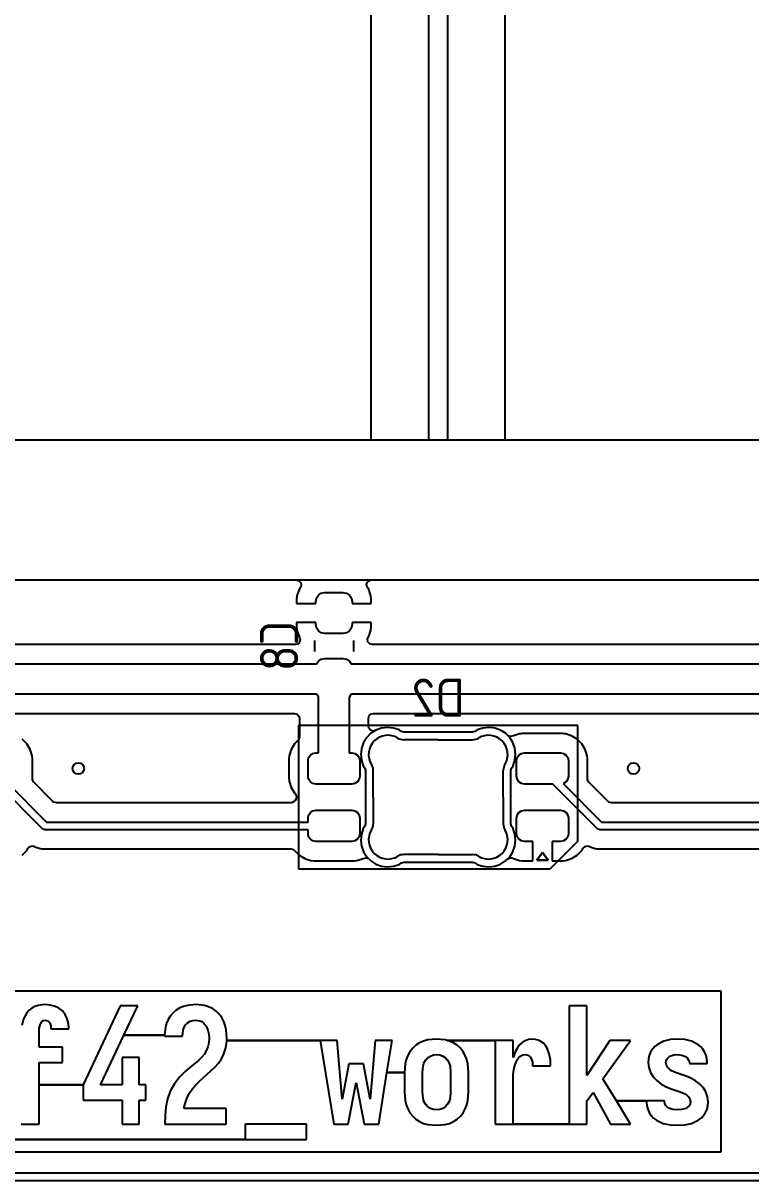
# Model space of a CAD drawing. Header units: millimetres. Extents: x 45 to 545, y -265 to -129.
# Drawn here: x 487.16 to 506.17, y -265.47 to -235.23 of the extents above; entities that cross this region are included whole.
import ezdxf
from ezdxf.enums import TextEntityAlignment as Align

# ---------------------------------------------------------------- set-up
doc = ezdxf.new("R2010")
doc.units = ezdxf.units.MM
for name, color, linetype, true_color in [('B.Cu', 151, 'CONTINUOUS', 0x6fccdb), ('B.Silkscreen', 203, 'CONTINUOUS', 0x8864cb), ('Edge.Cuts', 111, 'CONTINUOUS', 0x81ffbe), ('F.Cu', 241, 'CONTINUOUS', 0xe27299), ('F.Silkscreen', 254, 'CONTINUOUS', 0xdcc8ff), ('User.4', 31, 'CONTINUOUS', 0xd8c852)]:
    doc.layers.add(name, color=color, linetype=linetype, true_color=true_color)
doc.styles.add('KICAD', font='isocp.shx')

msp = doc.modelspace()

# ---------------------------------------------------------------- linework, layer by layer
at = {"layer": 'B.Cu', "linetype": 'CONTINUOUS'}
for p, q in [((481.754229, -249.775), (494.295771, -249.775)), ((494.295771, -249.775), (494.36281, -249.794685)), ((494.36281, -249.794685), (494.408565, -249.847489)), ((496.13025, -249.896706), (496.151172, -249.830042)), ((496.151172, -249.830042), (496.204813, -249.785272)), ((496.204813, -249.785272), (496.254229, -249.775)), ((496.254229, -249.775), (508.795771, -249.775)), ((494.364546, -250.023699), (494.310319, -250.187347)), ((494.364549, -250.023692), (494.364546, -250.023699)), ((494.401309, -249.964098), (494.364549, -250.023692)), ((494.418509, -249.916647), (494.401309, -249.964098)), ((494.408565, -249.847489), (494.418509, -249.916647)), ((494.869562, -250.169562), (494.946613, -250.118079)), ((494.946613, -250.118079), (495.0375, -250.1)), ((495.0375, -250.1), (495.5125, -250.1)), ((495.5125, -250.1), (495.603387, -250.118079)), ((495.603387, -250.118079), (495.680438, -250.169562)), ((496.148691, -249.964098), (496.13025, -249.896706)), ((496.18545, -250.023692), (496.148691, -249.964098)), ((496.185453, -250.023699), (496.18545, -250.023692)), ((496.23968, -250.187347), (496.185453, -250.023699)), ((494.310319, -250.187347), (494.3, -250.288345)), ((494.3, -250.288345), (494.3, -250.3875)), ((494.3, -250.3875), (494.8, -250.3875)), ((494.8, -250.3375), (494.818079, -250.246613)), ((494.8, -250.3875), (494.8, -250.3375)), ((494.818079, -250.246613), (494.869562, -250.169562)), ((495.680438, -250.169562), (495.731921, -250.246613)), ((495.731921, -250.246613), (495.75, -250.3375)), ((495.75, -250.3375), (495.75, -250.3875)), ((495.75, -250.3875), (496.249999, -250.3875)), ((496.249998, -250.288345), (496.23968, -250.187347)), ((496.249999, -250.28836), (496.249998, -250.288345)), ((496.249999, -250.3875), (496.249999, -250.28836)), ((494.8, -250.8875), (494.300001, -250.8875)), ((494.300001, -250.8875), (494.300001, -250.986654)), ((494.300001, -250.986654), (494.310319, -251.087652)), ((494.8, -250.9375), (494.8, -250.8875)), ((494.818079, -251.028387), (494.8, -250.9375)), ((494.869562, -251.105438), (494.818079, -251.028387)), ((495.731921, -251.028387), (495.680438, -251.105438)), ((495.75, -250.9375), (495.731921, -251.028387)), ((496.25, -250.8875), (495.75, -250.8875)), ((495.75, -250.8875), (495.75, -250.9375)), ((496.23968, -251.087652), (496.249999, -250.986654)), ((496.249999, -250.986654), (496.25, -250.986641)), ((496.25, -250.986641), (496.25, -250.8875)), ((494.310319, -251.087652), (494.364546, -251.2513)), ((494.364546, -251.2513), (494.364549, -251.251307)), ((494.364549, -251.251307), (494.37787, -251.272902)), ((494.396311, -251.340294), (494.375389, -251.406958)), ((494.37787, -251.272902), (494.396311, -251.340294)), ((494.946613, -251.156921), (494.869562, -251.105438)), ((495.0375, -251.175), (494.946613, -251.156921)), ((495.5125, -251.175), (495.0375, -251.175)), ((495.603387, -251.156921), (495.5125, -251.175)), ((495.680438, -251.105438), (495.603387, -251.156921)), ((496.15493, -251.320353), (496.17213, -251.272902)), ((496.164874, -251.389511), (496.15493, -251.320353)), ((496.17213, -251.272902), (496.18545, -251.251307)), ((496.18545, -251.251307), (496.185453, -251.2513)), ((496.185453, -251.2513), (496.23968, -251.087652)), ((494.272332, -251.462), (481.777668, -251.462)), ((494.321748, -251.451728), (494.272332, -251.462)), ((494.375389, -251.406958), (494.321748, -251.451728)), ((496.210629, -251.442315), (496.164874, -251.389511)), ((496.277668, -251.462), (496.210629, -251.442315)), ((508.772332, -251.462), (496.277668, -251.462)), ((481.225832, -251.9625), (494.824168, -251.9625)), ((494.824168, -251.9625), (494.869562, -251.894562)), ((494.869562, -251.894562), (494.946613, -251.843079)), ((494.946613, -251.843079), (495.0375, -251.825)), ((495.0375, -251.825), (495.5125, -251.825)), ((495.5125, -251.825), (495.603387, -251.843079)), ((495.603387, -251.843079), (495.680438, -251.894562)), ((495.680438, -251.894562), (495.725832, -251.9625)), ((495.725832, -251.9625), (509.324168, -251.9625)), ((494.824168, -252.7625), (481.225832, -252.7625)), ((494.869562, -252.830438), (494.824168, -252.7625)), ((494.875, -252.834071), (494.869562, -252.830438)), ((494.875, -254.29), (494.875, -252.834071)), ((495.680438, -252.830438), (495.675, -252.834071)), ((495.675, -252.834071), (495.675, -254.29)), ((495.725832, -252.7625), (495.680438, -252.830438)), ((509.324168, -252.7625), (495.725832, -252.7625)), ((481.7995, -253.263), (494.2505, -253.263)), ((494.2505, -253.263), (494.317539, -253.282685)), ((494.317539, -253.282685), (494.363294, -253.335489)), ((494.363294, -253.335489), (494.3745, -253.387)), ((494.3745, -253.387), (494.3745, -253.876409)), ((496.1755, -253.387), (496.195185, -253.319961)), ((496.1755, -253.599687), (496.1755, -253.387)), ((496.195185, -253.319961), (496.247989, -253.274206)), ((496.247989, -253.274206), (496.2995, -253.263)), ((496.2995, -253.263), (508.7505, -253.263)), ((496.186295, -253.65029), (496.1755, -253.599687)), ((496.231624, -253.70346), (496.186295, -253.65029)), ((496.298503, -253.723683), (496.231624, -253.70346)), ((496.365699, -253.704538), (496.298503, -253.723683)), ((496.374926, -253.698712), (496.365699, -253.704538)), ((496.522267, -253.64644), (496.374926, -253.698712)), ((496.522268, -253.64644), (496.522267, -253.64644)), ((496.677509, -253.627929), (496.522268, -253.64644)), ((496.67751, -253.627929), (496.677509, -253.627929)), ((496.677511, -253.627929), (496.67751, -253.627929)), ((496.833011, -253.644089), (496.677511, -253.627929)), ((496.833014, -253.64409), (496.833011, -253.644089)), ((496.981128, -253.694129), (496.833014, -253.64409)), ((497.041831, -253.731271), (496.981128, -253.694129)), ((497.106549, -253.7495), (497.041831, -253.731271)), ((498.893451, -253.7495), (497.106549, -253.7495)), ((498.958169, -253.731271), (498.893451, -253.7495)), ((499.01887, -253.694129), (498.958169, -253.731271)), ((499.018871, -253.694129), (499.01887, -253.694129)), ((499.166986, -253.644091), (499.018871, -253.694129)), ((499.322487, -253.627931), (499.166986, -253.644091)), ((499.322488, -253.627931), (499.322487, -253.627931)), ((499.322491, -253.627931), (499.322488, -253.627931)), ((499.425984, -253.640271), (499.322491, -253.627931)), ((499.477733, -253.646442), (499.425984, -253.640271)), ((499.625074, -253.698716), (499.477731, -253.646442)), ((499.477731, -253.646442), (499.477733, -253.646442)), ((499.757274, -253.782182), (499.625074, -253.698716)), ((487.254434, -254.056705), (487.133294, -253.935565)), ((487.254435, -254.056707), (487.254434, -254.056705)), ((487.254437, -254.056709), (487.254435, -254.056707)), ((487.342281, -254.20202), (487.254437, -254.056709)), ((494.245565, -254.056705), (494.156927, -254.203329)), ((494.245566, -254.056704), (494.245565, -254.056705)), ((494.338181, -253.96409), (494.245566, -254.056704)), ((494.354815, -253.943448), (494.338181, -253.96409)), ((494.3745, -253.876409), (494.354815, -253.943448)), ((499.806565, -253.831473), (499.757274, -253.782182)), ((499.824361, -253.846223), (499.806565, -253.831473)), ((499.890834, -253.867745), (499.824361, -253.846223)), ((499.95839, -253.849913), (499.890834, -253.867745)), ((499.963327, -253.846928), (499.95839, -253.849913)), ((499.963329, -253.846927), (499.963327, -253.846928)), ((500.126894, -253.795959), (499.963329, -253.846927)), ((500.155327, -253.793375), (500.126894, -253.795959)), ((500.197974, -253.7895), (500.155327, -253.793375)), ((501.252026, -253.7895), (500.197974, -253.7895)), ((501.294672, -253.793375), (501.252026, -253.7895)), ((501.323106, -253.795959), (501.294672, -253.793375)), ((501.48667, -253.846927), (501.323104, -253.795959)), ((501.323104, -253.795959), (501.323106, -253.795959)), ((501.486671, -253.846928), (501.486669, -253.846927)), ((501.486669, -253.846927), (501.48667, -253.846927)), ((501.486673, -253.846929), (501.486671, -253.846928)), ((501.633291, -253.935563), (501.486673, -253.846929)), ((501.633294, -253.935565), (501.633291, -253.935563)), ((501.754434, -254.056705), (501.633294, -253.935565)), ((501.754435, -254.056707), (501.754434, -254.056705)), ((501.754437, -254.056709), (501.754435, -254.056707)), ((501.842281, -254.20202), (501.754437, -254.056709)), ((487.343072, -254.203329), (487.342281, -254.20202)), ((487.368556, -254.285111), (487.343072, -254.203329)), ((487.394041, -254.366896), (487.368556, -254.285111)), ((487.4005, -254.437974), (487.394041, -254.366896)), ((494.105959, -254.366896), (494.0995, -254.437974)), ((494.156927, -254.203329), (494.105959, -254.366894)), ((494.105959, -254.366894), (494.105959, -254.366896)), ((494.615605, -254.41655), (494.660043, -254.350043)), ((494.660043, -254.350043), (494.72655, -254.305605)), ((494.72655, -254.305605), (494.805, -254.29)), ((494.805, -254.29), (494.875, -254.29)), ((495.675, -254.29), (495.745, -254.29)), ((495.745, -254.29), (495.82345, -254.305605)), ((495.82345, -254.305605), (495.889957, -254.350043)), ((495.889957, -254.350043), (495.934395, -254.41655)), ((500.065605, -254.41655), (500.110043, -254.350043)), ((500.110043, -254.350043), (500.17655, -254.305605)), ((500.17655, -254.305605), (500.255, -254.29)), ((500.255, -254.29), (501.195, -254.29)), ((501.195, -254.29), (501.27345, -254.305605)), ((501.27345, -254.305605), (501.339957, -254.350043)), ((501.339957, -254.350043), (501.384395, -254.41655)), ((501.843072, -254.203329), (501.842281, -254.20202)), ((501.868556, -254.285111), (501.843072, -254.203329)), ((501.894041, -254.366896), (501.868556, -254.285111)), ((501.9005, -254.437974), (501.894041, -254.366896)), ((487.4005, -254.962026), (487.4005, -254.437974)), ((494.0995, -254.437974), (494.0995, -254.962026)), ((494.6, -254.495), (494.615605, -254.41655)), ((494.6, -254.905), (494.6, -254.495)), ((495.934395, -254.41655), (495.95, -254.495)), ((495.95, -254.495), (495.95, -254.905)), ((500.05, -254.495), (500.065605, -254.41655)), ((500.05, -254.905), (500.05, -254.495)), ((501.384395, -254.41655), (501.4, -254.495)), ((501.4, -254.495), (501.4, -254.905)), ((501.9005, -254.962026), (501.9005, -254.437974)), ((487.400373, -254.964825), (487.400432, -254.96351)), ((487.4005, -254.96483), (487.400373, -254.964825)), ((487.400405, -254.963067), (487.4005, -254.962026)), ((487.400432, -254.96351), (487.400405, -254.963067)), ((487.4005, -254.964836), (487.4005, -254.96483)), ((487.400515, -254.964836), (487.4005, -254.964836)), ((487.402729, -255.000656), (487.400515, -254.964836)), ((494.0995, -254.962026), (494.10301, -255.000656)), ((494.615605, -254.98345), (494.6, -254.905)), ((494.660043, -255.049957), (494.615605, -254.98345)), ((495.934395, -254.98345), (495.889957, -255.049957)), ((495.95, -254.905), (495.934395, -254.98345)), ((500.065605, -254.98345), (500.05, -254.905)), ((500.110043, -255.049957), (500.065605, -254.98345)), ((501.384395, -254.98345), (501.339957, -255.049957)), ((501.4, -254.905), (501.384395, -254.98345)), ((501.900373, -254.964825), (501.900432, -254.96351)), ((501.9005, -254.96483), (501.900373, -254.964825)), ((501.900405, -254.963067), (501.9005, -254.962026)), ((501.900432, -254.96351), (501.900405, -254.963067)), ((501.9005, -254.964836), (501.9005, -254.96483)), ((501.900515, -254.964836), (501.9005, -254.964836)), ((501.902729, -255.000656), (501.900515, -254.964836)), ((487.654289, -256.27071), (486.493578, -255.11)), ((486.762912, -255.096491), (487.766421, -256.1)), ((487.436214, -255.061979), (487.402729, -255.000656)), ((487.937416, -255.563181), (487.436214, -255.061979)), ((494.10301, -255.000656), (494.105959, -255.033105)), ((494.105959, -255.033105), (494.156927, -255.19667)), ((494.156927, -255.19667), (494.156929, -255.196673)), ((494.156929, -255.196673), (494.242355, -255.337985)), ((494.72655, -255.094395), (494.660043, -255.049957)), ((494.805, -255.11), (494.72655, -255.094395)), ((495.745, -255.11), (494.805, -255.11)), ((495.82345, -255.094395), (495.745, -255.11)), ((495.889957, -255.049957), (495.82345, -255.094395)), ((500.17655, -255.094395), (500.110043, -255.049957)), ((500.255, -255.11), (500.17655, -255.094395)), ((500.993578, -255.11), (500.255, -255.11)), ((502.154289, -256.27071), (500.993578, -255.11)), ((501.27345, -255.094395), (501.262912, -255.096491)), ((501.262912, -255.096491), (502.266421, -256.1)), ((501.339957, -255.049957), (501.27345, -255.094395)), ((501.936214, -255.061979), (501.902729, -255.000656)), ((502.437416, -255.563181), (501.936214, -255.061979)), ((487.958058, -255.579815), (487.937416, -255.563181)), ((488.025097, -255.5995), (487.958058, -255.579815)), ((494.192438, -255.592604), (494.151663, -255.5995)), ((494.238164, -255.559914), (494.192438, -255.592604)), ((494.240261, -255.562011), (494.238164, -255.559914)), ((494.264592, -255.537679), (494.240261, -255.562011)), ((494.242355, -255.337985), (494.245565, -255.343294)), ((494.245565, -255.343294), (494.26459, -255.362319)), ((494.26459, -255.362319), (494.298075, -255.423642)), ((494.293091, -255.493334), (494.264592, -255.537679)), ((494.298075, -255.423642), (494.293091, -255.493334)), ((502.458058, -255.579815), (502.437416, -255.563181)), ((502.525097, -255.5995), (502.458058, -255.579815)), ((494.151663, -255.5995), (488.025097, -255.5995)), ((494.615605, -255.91655), (494.660043, -255.850043)), ((494.660043, -255.850043), (494.72655, -255.805605)), ((494.72655, -255.805605), (494.805, -255.79)), ((494.805, -255.79), (495.745, -255.79)), ((495.745, -255.79), (495.82345, -255.805605)), ((495.82345, -255.805605), (495.889957, -255.850043)), ((495.889957, -255.850043), (495.934395, -255.91655)), ((500.065605, -255.91655), (500.110043, -255.850043)), ((500.110043, -255.850043), (500.17655, -255.805605)), ((500.17655, -255.805605), (500.255, -255.79)), ((500.255, -255.79), (501.195, -255.79)), ((501.195, -255.79), (501.27345, -255.805605)), ((501.27345, -255.805605), (501.339957, -255.850043)), ((501.339957, -255.850043), (501.384395, -255.91655)), ((508.651663, -255.5995), (502.525097, -255.5995)), ((487.766421, -256.1), (494.6, -256.1)), ((494.6, -255.995), (494.615605, -255.91655)), ((494.6, -256.1), (494.6, -255.995)), ((495.934395, -255.91655), (495.95, -255.995)), ((495.95, -255.995), (495.95, -256.405)), ((500.05, -255.995), (500.065605, -255.91655)), ((500.05, -256.405), (500.05, -255.995)), ((501.384395, -255.91655), (501.4, -255.995)), ((501.4, -255.995), (501.4, -256.405)), ((502.266421, -256.1), (509.1, -256.1)), ((487.669442, -256.283147), (487.654289, -256.27071)), ((487.68, -256.28752), (487.669442, -256.283147)), ((487.705491, -256.298079), (487.68, -256.28752)), ((487.725, -256.3), (487.705491, -256.298079)), ((494.6, -256.3), (487.725, -256.3)), ((494.6, -256.405), (494.6, -256.3)), ((494.615605, -256.48345), (494.6, -256.405)), ((494.660043, -256.549957), (494.615605, -256.48345)), ((495.934395, -256.48345), (495.889957, -256.549957)), ((495.95, -256.405), (495.934395, -256.48345)), ((500.065605, -256.48345), (500.05, -256.405)), ((500.110043, -256.549957), (500.065605, -256.48345)), ((501.384395, -256.48345), (501.339957, -256.549957)), ((501.4, -256.405), (501.384395, -256.48345)), ((502.169442, -256.283147), (502.154289, -256.27071)), ((502.18, -256.28752), (502.169442, -256.283147)), ((502.205491, -256.298079), (502.18, -256.28752)), ((502.225, -256.3), (502.205491, -256.298079)), ((509.1, -256.3), (502.225, -256.3)), ((487.254037, -256.842983), (487.290423, -256.782794)), ((487.290423, -256.782794), (487.341951, -256.735607)), ((487.341951, -256.735607), (487.41081, -256.723768)), ((487.41081, -256.723768), (487.45854, -256.739557)), ((487.45854, -256.739557), (487.493216, -256.759577)), ((487.493216, -256.759577), (487.605019, -256.789534)), ((487.605019, -256.789534), (487.645942, -256.8005)), ((487.645942, -256.8005), (487.645943, -256.8005)), ((487.645943, -256.8005), (494.151663, -256.8005)), ((494.151663, -256.8005), (494.218702, -256.820185)), ((494.72655, -256.594395), (494.660043, -256.549957)), ((494.805, -256.61), (494.72655, -256.594395)), ((495.745, -256.61), (494.805, -256.61)), ((495.82345, -256.594395), (495.745, -256.61)), ((495.889957, -256.549957), (495.82345, -256.594395)), ((500.17655, -256.594395), (500.110043, -256.549957)), ((500.255, -256.61), (500.17655, -256.594395)), ((500.475, -256.61), (500.255, -256.61)), ((500.475, -257.11), (500.475, -256.61)), ((501.195, -256.61), (500.975, -256.61)), ((500.975, -256.61), (500.975, -257.11)), ((501.27345, -256.594395), (501.195, -256.61)), ((501.339957, -256.549957), (501.27345, -256.594395)), ((501.754037, -256.842983), (501.790423, -256.782794)), ((501.790423, -256.782794), (501.841951, -256.735607)), ((501.841951, -256.735607), (501.91081, -256.723768)), ((501.91081, -256.723768), (501.95854, -256.739557)), ((501.95854, -256.739557), (501.993216, -256.759577)), ((501.993216, -256.759577), (502.105019, -256.789534)), ((502.105019, -256.789534), (502.145942, -256.8005)), ((502.145942, -256.8005), (502.145943, -256.8005)), ((502.145943, -256.8005), (508.651663, -256.8005)), ((487.132983, -256.964037), (487.254037, -256.842983)), ((494.218702, -256.820185), (494.239301, -256.838945)), ((494.239301, -256.838945), (494.24026, -256.837987)), ((494.24026, -256.837987), (494.245561, -256.843288)), ((494.245561, -256.843288), (494.245563, -256.843291)), ((494.245563, -256.843291), (494.366709, -256.964437)), ((494.366709, -256.964437), (494.513327, -257.053071)), ((494.513327, -257.053071), (494.51333, -257.053072)), ((494.51333, -257.053072), (494.513329, -257.053072)), ((494.513329, -257.053072), (494.561756, -257.068162)), ((494.561756, -257.068162), (494.676896, -257.104041)), ((494.676896, -257.104041), (494.747974, -257.1105)), ((495.802026, -257.1105), (495.873104, -257.104041)), ((495.873104, -257.104041), (496.036673, -257.053071)), ((496.036673, -257.053071), (496.041603, -257.05009)), ((496.041603, -257.05009), (496.109155, -257.032254)), ((496.109155, -257.032254), (496.17563, -257.05377)), ((496.17563, -257.05377), (496.193434, -257.068526)), ((496.193434, -257.068526), (496.242725, -257.117817)), ((499.757271, -257.11782), (499.806929, -257.068162)), ((499.806929, -257.068162), (499.868252, -257.034676)), ((499.868252, -257.034676), (499.937943, -257.03966)), ((499.937943, -257.03966), (499.958762, -257.049726)), ((499.958762, -257.049726), (499.963535, -257.052611)), ((499.963535, -257.052611), (499.963536, -257.052612)), ((499.963536, -257.052612), (500.126986, -257.103544)), ((500.126986, -257.103544), (500.126984, -257.103544)), ((500.126984, -257.103544), (500.198023, -257.11)), ((501.251977, -257.11), (501.323014, -257.103544)), ((501.323014, -257.103544), (501.486463, -257.052612)), ((501.486463, -257.052612), (501.632983, -256.964037)), ((501.632983, -256.964037), (501.754037, -256.842983)), ((494.747974, -257.1105), (494.747977, -257.1105)), ((494.747977, -257.1105), (495.802023, -257.1105)), ((495.802023, -257.1105), (495.802026, -257.1105)), ((496.242725, -257.117817), (496.242727, -257.117818)), ((496.242727, -257.117818), (496.242729, -257.11782)), ((496.242729, -257.11782), (496.374926, -257.201284)), ((496.374926, -257.201284), (496.522269, -257.253558)), ((496.522269, -257.253558), (496.677509, -257.272069)), ((496.677509, -257.272069), (496.833012, -257.255909)), ((496.833012, -257.255909), (496.981128, -257.205871)), ((496.981128, -257.205871), (497.041828, -257.168728)), ((497.041828, -257.168728), (497.106548, -257.1505)), ((497.106548, -257.1505), (497.139522, -257.150501)), ((497.139522, -257.150501), (497.139524, -257.1505)), ((497.139524, -257.1505), (497.960118, -257.1505)), ((497.960118, -257.1505), (498.860473, -257.1505)), ((498.860473, -257.1505), (498.893452, -257.1505)), ((498.893452, -257.1505), (498.958172, -257.16873)), ((498.958172, -257.16873), (499.011373, -257.201283)), ((499.011373, -257.201283), (499.018872, -257.205871)), ((499.018872, -257.205871), (499.166988, -257.255909)), ((499.166988, -257.255909), (499.322491, -257.272069)), ((499.322491, -257.272069), (499.477731, -257.253558)), ((499.477731, -257.253558), (499.625074, -257.201284)), ((499.625074, -257.201284), (499.757271, -257.11782)), ((500.198023, -257.11), (500.475, -257.11)), ((500.975, -257.11), (501.251977, -257.11)), ((541.996519, -265.2745), (48.003481, -265.2745))]:
    msp.add_line(p, q, dxfattribs=at)
at = {"layer": 'B.Cu'}
for centre in [(488.599999, -254.7), (503.099999, -254.7)]:
    msp.add_circle(centre, 0.15, dxfattribs=at)
at = {"layer": 'B.Silkscreen', "linetype": 'CONTINUOUS'}
for p, q in [((494.765, -251.353733), (494.765, -251.646267)), ((495.785, -251.353733), (495.785, -251.646267)), ((494.35, -253.575), (494.35, -257.325)), ((501.65, -253.575), (494.35, -253.575)), ((501.65, -256.6), (501.65, -253.575)), ((501.65, -256.6), (500.925, -257.325)), ((500.725, -256.9), (500.575, -257.1)), ((500.575, -257.1), (500.725, -256.9)), ((500.575, -257.1), (500.875, -257.1)), ((500.875, -257.1), (500.575, -257.1)), ((500.875, -257.1), (500.725, -256.9)), ((500.725, -256.9), (500.875, -257.1)), ((494.35, -257.325), (500.925, -257.325))]:
    msp.add_line(p, q, dxfattribs=at)
at = {"layer": 'Edge.Cuts', "linetype": 'CONTINUOUS'}
for p, q in [((498, -253.95), (497.099647, -253.95)), ((498, -253.95), (498.900353, -253.95)), ((496.3, -255.45), (496.3, -254.749647)), ((499.7, -255.45), (499.7, -254.749647)), ((496.3, -255.45), (496.3, -256.150353)), ((499.7, -255.45), (499.7, -256.150353)), ((498, -256.95), (497.099647, -256.95)), ((498, -256.95), (498.900353, -256.95)), ((542, -265.475), (48, -265.475))]:
    msp.add_line(p, q, dxfattribs=at)
at = {"layer": 'Edge.Cuts'}
for centre, radius, start, end in [((496.68284, -254.33284), 0.499999, -301.4001015, -148.5998985), ((497.09965, -253.64998), 0.30002, -121.3982783, -90.0005729), ((498.900356, -253.650008), 0.299992, -90.000573, -58.5999137), ((499.317158, -254.332842), 0.5, -31.3997865, 121.3997865), ((496, -254.7496), 0.299976, -0.0089763, 31.3921169), ((499.999992, -254.749644), 0.299992, -211.4000863, -179.999427), ((496.00032, -256.15044), 0.29968, -31.4174572, 0.0166335), ((499.999992, -256.150356), 0.299992, -180.000573, -148.5999137), ((496.68284, -256.56716), 0.499999, -211.4001015, -58.5998985), ((499.317158, -256.567158), 0.5, -121.3997865, 31.3997865), ((497.0996, -257.25), 0.299976, 89.9910237, 121.3921169), ((498.900356, -257.249992), 0.299992, 58.5999137, 90.000573)]:
    msp.add_arc(centre, radius, start, end, dxfattribs=at)
at = {"layer": 'F.Cu', "linetype": 'CONTINUOUS'}
for p, q in [((497.75, -205.625), (497.75, -246.125)), ((498.25, -246.125), (498.25, -205.625)), ((497.75, -246.125), (469.25, -246.125)), ((526.75, -246.125), (498.25, -246.125)), ((47.7, -249.775), (542.3, -249.775)), ((496.374926, -253.698712), (496.242723, -253.78218)), ((496.522267, -253.64644), (496.374926, -253.698712)), ((496.522268, -253.64644), (496.522267, -253.64644)), ((496.677509, -253.627929), (496.522268, -253.64644)), ((496.67751, -253.627929), (496.677509, -253.627929)), ((496.677511, -253.627929), (496.67751, -253.627929)), ((496.833011, -253.644089), (496.677511, -253.627929)), ((496.833014, -253.64409), (496.833011, -253.644089)), ((496.981128, -253.694129), (496.833014, -253.64409)), ((497.041831, -253.731271), (496.981128, -253.694129)), ((497.106549, -253.7495), (497.041831, -253.731271)), ((498.893451, -253.7495), (497.106549, -253.7495)), ((498.958169, -253.731271), (498.893451, -253.7495)), ((499.01887, -253.694129), (498.958169, -253.731271)), ((499.018871, -253.694129), (499.01887, -253.694129)), ((499.166986, -253.644091), (499.018871, -253.694129)), ((499.322487, -253.627931), (499.166986, -253.644091)), ((499.322488, -253.627931), (499.322487, -253.627931)), ((499.322491, -253.627931), (499.322488, -253.627931)), ((499.425984, -253.640271), (499.322491, -253.627931)), ((499.477733, -253.646442), (499.425984, -253.640271)), ((499.625074, -253.698716), (499.477731, -253.646442)), ((499.477731, -253.646442), (499.477733, -253.646442)), ((499.757274, -253.782182), (499.625074, -253.698716)), ((496.048712, -254.024926), (496.004145, -254.150549)), ((496.13218, -253.892723), (496.048712, -254.024926)), ((496.242723, -253.78218), (496.13218, -253.892723)), ((499.867817, -253.892725), (499.757274, -253.782182)), ((499.867818, -253.892727), (499.867817, -253.892725)), ((499.86782, -253.892729), (499.867818, -253.892727)), ((499.951284, -254.024926), (499.86782, -253.892729)), ((500.003558, -254.172269), (499.951284, -254.024926)), ((495.992893, -254.20202), (495.977929, -254.327511)), ((495.977929, -254.327511), (495.994089, -254.483011)), ((495.99644, -254.172268), (495.992893, -254.20202)), ((496.004145, -254.150549), (495.99644, -254.172268)), ((500.022069, -254.327509), (500.003558, -254.172269)), ((500.005909, -254.483012), (500.022069, -254.327511)), ((500.022069, -254.327511), (500.022069, -254.327509)), ((495.994089, -254.483011), (495.99409, -254.483014)), ((495.99409, -254.483014), (496.044129, -254.631129)), ((496.044129, -254.631129), (496.08127, -254.691829)), ((499.91873, -254.691826), (499.955871, -254.631128)), ((499.955871, -254.631128), (500.005909, -254.483012)), ((496.08127, -254.691829), (496.099499, -254.756548)), ((496.099499, -254.756548), (496.099499, -254.803952)), ((496.099499, -254.803952), (496.0995, -254.803961)), ((496.0995, -254.803961), (496.0995, -256.098276)), ((499.9005, -254.756546), (499.91873, -254.691826)), ((499.9005, -256.143451), (499.9005, -254.756546)), ((496.099497, -256.14342), (496.081268, -256.208175)), ((496.0995, -256.098276), (496.099484, -256.098439)), ((496.099484, -256.098439), (496.099497, -256.14342)), ((499.918729, -256.20817), (499.9005, -256.143451)), ((495.994091, -256.416986), (495.985116, -256.503356)), ((496.044128, -256.268874), (495.994091, -256.416986)), ((496.044131, -256.268867), (496.044128, -256.268874)), ((496.081268, -256.208175), (496.044131, -256.268867)), ((499.955871, -256.268872), (499.918729, -256.20817)), ((500.005909, -256.416988), (499.955871, -256.268872)), ((500.022069, -256.572491), (500.005909, -256.416988)), ((495.985116, -256.503356), (495.977931, -256.572491)), ((495.977931, -256.572491), (495.996442, -256.727731)), ((495.996442, -256.727731), (496.035057, -256.836575)), ((499.951284, -256.875074), (500.003558, -256.727731)), ((500.003558, -256.727731), (500.022069, -256.572491)), ((496.035057, -256.836575), (496.048716, -256.875073)), ((496.048716, -256.875073), (496.048716, -256.875075)), ((496.048716, -256.875075), (496.132182, -257.007274)), ((496.132182, -257.007274), (496.242725, -257.117817)), ((499.757271, -257.11782), (499.86782, -257.007271)), ((499.86782, -257.007271), (499.951284, -256.875074)), ((496.242725, -257.117817), (496.242727, -257.117818)), ((496.242727, -257.117818), (496.242729, -257.11782)), ((496.242729, -257.11782), (496.374926, -257.201284)), ((496.374926, -257.201284), (496.522269, -257.253558)), ((496.522269, -257.253558), (496.677509, -257.272069)), ((496.677509, -257.272069), (496.833012, -257.255909)), ((496.833012, -257.255909), (496.981128, -257.205871)), ((496.981128, -257.205871), (497.041828, -257.168728)), ((497.041828, -257.168728), (497.106548, -257.1505)), ((497.106548, -257.1505), (497.139522, -257.150501)), ((497.139522, -257.150501), (497.139524, -257.1505)), ((497.139524, -257.1505), (497.960118, -257.1505)), ((497.960118, -257.1505), (498.860473, -257.1505)), ((498.860473, -257.1505), (498.893452, -257.1505)), ((498.893452, -257.1505), (498.958172, -257.16873)), ((498.958172, -257.16873), (499.011373, -257.201283)), ((499.011373, -257.201283), (499.018872, -257.205871)), ((499.018872, -257.205871), (499.166988, -257.255909)), ((499.166988, -257.255909), (499.322491, -257.272069)), ((499.322491, -257.272069), (499.477731, -257.253558)), ((499.477731, -257.253558), (499.625074, -257.201284)), ((499.625074, -257.201284), (499.757271, -257.11782)), ((541.996519, -265.2745), (48.003481, -265.2745))]:
    msp.add_line(p, q, dxfattribs=at)
at = {"layer": 'F.Cu'}
for centre in [(488.599999, -254.7), (503.099999, -254.7)]:
    msp.add_circle(centre, 0.15, dxfattribs=at)
at = {"layer": 'F.Silkscreen', "linetype": 'CONTINUOUS'}
for p, q in [((478.497214, -260.508865), (505.387135, -260.508865)), ((505.387135, -260.508865), (505.387135, -264.726333)), ((487.313975, -261.016152), (487.253994, -261.083449)), ((487.384054, -260.961816), (487.313975, -261.016152)), ((487.463011, -260.920548), (487.384054, -260.961816)), ((487.549833, -260.892573), (487.463011, -260.920548)), ((487.728253, -260.871507), (487.549833, -260.892573)), ((487.853021, -260.880962), (487.728253, -260.871507)), ((487.975915, -260.909426), (487.853021, -260.880962)), ((488.089209, -260.96003), (487.975915, -260.909426)), ((488.183644, -261.035272), (488.089209, -260.96003)), ((488.258352, -261.131235), (488.183644, -261.035272)), ((489.692515, -260.905212), (488.727328, -262.965828)), ((490.150104, -260.905212), (489.692515, -260.905212)), ((489.79068, -261.669082), (490.150104, -260.905212)), ((491.157753, -261.013061), (491.07554, -261.083632)), ((491.247548, -260.957786), (491.157753, -261.013061)), ((491.344907, -260.916891), (491.247548, -260.957786)), ((491.449048, -260.890558), (491.344907, -260.916891)), ((491.665203, -260.871507), (491.449048, -260.890558)), ((491.8918, -260.894588), (491.665203, -260.871507)), ((492.001699, -260.926178), (491.8918, -260.894588)), ((492.103741, -260.974455), (492.001699, -260.926178)), ((492.196459, -261.038768), (492.103741, -260.974455)), ((492.277947, -261.119169), (492.196459, -261.038768)), ((501.885118, -260.905212), (501.419102, -260.905212)), ((501.419102, -260.905212), (501.419102, -263.99)), ((501.885118, -262.718349), (501.885118, -260.905212)), ((487.165884, -261.240985), (487.119722, -261.415191)), ((487.253994, -261.083449), (487.165884, -261.240985)), ((487.600208, -261.400354), (487.648569, -261.314441)), ((487.648569, -261.314441), (487.685892, -261.284173)), ((487.685892, -261.284173), (487.728253, -261.274508)), ((487.728253, -261.274508), (487.801709, -261.295573)), ((487.801709, -261.295573), (487.852084, -261.350162)), ((488.311688, -261.245198), (488.258352, -261.131235)), ((488.343292, -261.367659), (488.311688, -261.245198)), ((490.947496, -261.25564), (490.904053, -261.352886)), ((491.004509, -261.165625), (490.947496, -261.25564)), ((491.07554, -261.083632), (491.004509, -261.165625)), ((491.453371, -261.345055), (491.518108, -261.306015)), ((491.518108, -261.306015), (491.590884, -261.282324)), ((491.590884, -261.282324), (491.665203, -261.274508)), ((491.665203, -261.274508), (491.774197, -261.29136)), ((491.774197, -261.29136), (491.82568, -261.313373)), ((491.82568, -261.313373), (491.870734, -261.345949)), ((492.346295, -261.211309), (492.277947, -261.119169)), ((492.39958, -261.310228), (492.346295, -261.211309)), ((492.438379, -261.41571), (492.39958, -261.310228)), ((487.573097, -261.593428), (487.579326, -261.494876)), ((487.573097, -261.979576), (487.573097, -261.593428)), ((487.579326, -261.494876), (487.600208, -261.400354)), ((487.852084, -261.350162), (487.87718, -261.42142)), ((487.87718, -261.42142), (487.883591, -261.496891)), ((487.883591, -261.496891), (487.883591, -261.501104)), ((487.883591, -261.501104), (488.353637, -261.501104)), ((488.353637, -261.488464), (488.343292, -261.367659)), ((488.353637, -261.501104), (488.353637, -261.488464)), ((490.87404, -261.45714), (490.850959, -261.669082)), ((490.904053, -261.352886), (490.87404, -261.45714)), ((491.316791, -261.685751), (491.337674, -261.534809)), ((491.337674, -261.534809), (491.364643, -261.462489)), ((491.364643, -261.462489), (491.402703, -261.398339)), ((491.402703, -261.398339), (491.453371, -261.345055)), ((491.870734, -261.345949), (491.94016, -261.432044)), ((491.94016, -261.432044), (491.984123, -261.534809)), ((491.984123, -261.534809), (492.007204, -261.643803)), ((492.007204, -261.643803), (492.013616, -261.757192)), ((492.462595, -261.528398), (492.438379, -261.41571)), ((492.479448, -261.757192), (492.462595, -261.528398)), ((489.180521, -262.965828), (489.79068, -261.669082)), ((489.79068, -261.669082), (490.850959, -261.669082)), ((490.850959, -261.669082), (489.79068, -261.669082)), ((490.850959, -261.669082), (490.850959, -261.698391)), ((490.850959, -261.698391), (491.316791, -261.698391)), ((491.316791, -261.698391), (491.316791, -261.685751)), ((492.005779, -261.865544), (491.982108, -261.973347)), ((492.013616, -261.757192), (492.005779, -261.865544)), ((492.443727, -262.029951), (492.470525, -261.894571)), ((492.470525, -261.894571), (492.476176, -261.807568)), ((492.476176, -261.807568), (492.479448, -261.757192)), ((492.476176, -261.807568), (494.917968, -261.807568)), ((494.917968, -261.807568), (492.476176, -261.807568)), ((494.917968, -261.807568), (495.270411, -263.99)), ((495.358521, -261.807568), (494.917968, -261.807568)), ((495.492977, -263.343733), (495.358521, -261.807568)), ((496.357597, -261.807568), (496.223141, -263.343733)), ((496.79815, -261.807568), (496.357597, -261.807568)), ((496.662604, -262.646908), (496.79815, -261.807568)), ((497.4168, -261.932803), (497.333225, -262.011083)), ((497.511644, -261.870582), (497.4168, -261.932803)), ((497.615753, -261.824481), (497.511644, -261.870582)), ((497.727799, -261.794928), (497.615753, -261.824481)), ((497.956594, -261.773862), (497.727799, -261.794928)), ((498.185388, -261.794928), (497.956594, -261.773862)), ((498.233311, -261.807568), (498.185388, -261.794928)), ((498.297435, -261.824481), (498.233311, -261.807568)), ((498.233311, -261.807568), (499.488546, -261.807568)), ((499.488546, -261.807568), (498.233311, -261.807568)), ((498.401543, -261.870582), (498.297435, -261.824481)), ((498.496353, -261.932812), (498.401543, -261.870582)), ((498.579779, -262.011083), (498.496353, -261.932812)), ((499.488546, -261.807568), (499.488546, -263.99)), ((499.958591, -261.807568), (499.488546, -261.807568)), ((499.958591, -262.256547), (499.958591, -261.807568)), ((500.124371, -261.92517), (500.068854, -262.000015)), ((500.191733, -261.861814), (500.124371, -261.92517)), ((500.273298, -261.813796), (500.191733, -261.861814)), ((500.363132, -261.783728), (500.273298, -261.813796)), ((500.453916, -261.773862), (500.363132, -261.783728)), ((500.532862, -261.780144), (500.453916, -261.773862)), ((500.611269, -261.799141), (500.532862, -261.780144)), ((500.684332, -261.831702), (500.611269, -261.799141)), ((500.747557, -261.878825), (500.684332, -261.831702)), ((500.801051, -261.937574), (500.747557, -261.878825)), ((500.844094, -262.004855), (500.801051, -261.937574)), ((502.485222, -261.807568), (501.885118, -262.718349)), ((502.300575, -262.80646), (503.022496, -261.807568)), ((503.022496, -261.807568), (502.485222, -261.807568)), ((503.729579, -261.910516), (503.657644, -261.968338)), ((503.893343, -261.826435), (503.729579, -261.910516)), ((504.071763, -261.784487), (503.893343, -261.826435)), ((504.25641, -261.773862), (504.071763, -261.784487)), ((504.441058, -261.784487), (504.25641, -261.773862)), ((504.619294, -261.826435), (504.441058, -261.784487)), ((504.783059, -261.910516), (504.619294, -261.826435)), ((504.855406, -261.968623), (504.783059, -261.910516)), ((488.185842, -261.979576), (487.573097, -261.979576)), ((488.185842, -262.382576), (488.185842, -261.979576)), ((491.887586, -262.170635), (491.818989, -262.255486)), ((491.942652, -262.076308), (491.887586, -262.170635)), ((491.982108, -261.973347), (491.942652, -262.076308)), ((492.336566, -262.283841), (492.399094, -262.160517)), ((492.399094, -262.160517), (492.443727, -262.029951)), ((497.207379, -262.199944), (497.166656, -262.305503)), ((497.262872, -262.101569), (497.207379, -262.199944)), ((497.333225, -262.011083), (497.262872, -262.101569)), ((497.724678, -262.260766), (497.795027, -262.214598)), ((497.795027, -262.214598), (497.874537, -262.18623)), ((497.874537, -262.18623), (497.956594, -262.176863)), ((497.956594, -262.176863), (498.03865, -262.18623)), ((498.03865, -262.18623), (498.11816, -262.214598)), ((498.11816, -262.214598), (498.188473, -262.260774)), ((498.650237, -262.101589), (498.579779, -262.011083)), ((498.705625, -262.199944), (498.650237, -262.101589)), ((498.746488, -262.305512), (498.705625, -262.199944)), ((500.023621, -262.082524), (499.958591, -262.256547)), ((500.068854, -262.000015), (500.023621, -262.082524)), ((500.098372, -262.261087), (500.149467, -262.216796)), ((500.149467, -262.216796), (500.209088, -262.186759)), ((500.209088, -262.186759), (500.273298, -262.176863)), ((500.273298, -262.176863), (500.321941, -262.183636)), ((500.321941, -262.183636), (500.36782, -262.204157)), ((500.36782, -262.204157), (500.406397, -262.235935)), ((500.406397, -262.235935), (500.43285, -262.275598)), ((500.902895, -262.153782), (500.844094, -262.004855)), ((500.930189, -262.311318), (500.902895, -262.153782)), ((503.513424, -262.199944), (503.491393, -262.291064)), ((503.549388, -262.113509), (503.513424, -262.199944)), ((503.597504, -262.036362), (503.549388, -262.113509)), ((503.657644, -261.968338), (503.597504, -262.036362)), ((503.979256, -262.288237), (504.012964, -262.248809)), ((504.012964, -262.248809), (504.05491, -262.218995)), ((504.05491, -262.218995), (504.153462, -262.185289)), ((504.153462, -262.185289), (504.25641, -262.176863)), ((504.25641, -262.176863), (504.363389, -262.187487)), ((504.363389, -262.187487), (504.459926, -262.225223)), ((504.459926, -262.225223), (504.499967, -262.25724)), ((504.917332, -262.038377), (504.855406, -261.968623)), ((504.966855, -262.117269), (504.917332, -262.038377)), ((505.001412, -262.202142), (504.966855, -262.117269)), ((505.021881, -262.291296), (505.001412, -262.202142)), ((487.573097, -262.965828), (487.573097, -262.382576)), ((487.573097, -262.382576), (488.185842, -262.382576)), ((490.187839, -262.256547), (489.747103, -262.256547)), ((489.747103, -262.256547), (489.747103, -262.965828)), ((490.187839, -262.965828), (490.187839, -262.256547)), ((491.566468, -262.466474), (491.398673, -262.607158)), ((491.738659, -262.330003), (491.566468, -262.466474)), ((491.818989, -262.255486), (491.738659, -262.330003)), ((491.961042, -262.691055), (492.166573, -262.502194)), ((492.166573, -262.502194), (492.258468, -262.398201)), ((492.258468, -262.398201), (492.336566, -262.283841)), ((495.669198, -262.420312), (495.492977, -263.343733)), ((496.04692, -262.420312), (495.669198, -262.420312)), ((496.223141, -263.343733), (496.04692, -262.420312)), ((497.140334, -262.418297), (497.121466, -262.646908)), ((497.166656, -262.305503), (497.140334, -262.418297)), ((497.587298, -262.646908), (497.603968, -262.479113)), ((497.603968, -262.479113), (497.62864, -262.398267)), ((497.62864, -262.398267), (497.668998, -262.323775)), ((497.668998, -262.323775), (497.724678, -262.260766)), ((498.188473, -262.260774), (498.244006, -262.323775)), ((498.244006, -262.323775), (498.284462, -262.398282)), ((498.284462, -262.398282), (498.309036, -262.479113)), ((498.309036, -262.479113), (498.325889, -262.646908)), ((498.772853, -262.418297), (498.746488, -262.305512)), ((498.791721, -262.646908), (498.772853, -262.418297)), ((499.977459, -262.567224), (500.006768, -262.434966)), ((500.006768, -262.434966), (500.059341, -262.313333)), ((500.059341, -262.313333), (500.098372, -262.261087)), ((500.43285, -262.275598), (500.460144, -262.369937)), ((500.460144, -262.369937), (500.466372, -262.470687)), ((500.466372, -262.470687), (500.936601, -262.470687)), ((500.936601, -262.470687), (500.930189, -262.311318)), ((503.491393, -262.291064), (503.484115, -262.382576)), ((503.484115, -262.382576), (503.498769, -262.516849)), ((503.498769, -262.516849), (503.544931, -262.644893)), ((503.949947, -262.386789), (503.957334, -262.334658)), ((503.960815, -262.450379), (503.949947, -262.386789)), ((503.957334, -262.334658), (503.979256, -262.288237)), ((503.99391, -262.508422), (503.960815, -262.450379)), ((504.04194, -262.557978), (503.99391, -262.508422)), ((504.499967, -262.25724), (504.533382, -262.300694)), ((504.533382, -262.300694), (504.555422, -262.35068)), ((504.555422, -262.35068), (504.562691, -262.403459)), ((504.562691, -262.403459), (504.562691, -262.411885)), ((504.562691, -262.411885), (505.028706, -262.411885)), ((505.028706, -262.382576), (505.021881, -262.291296)), ((505.028706, -262.411885), (505.028706, -262.382576)), ((491.243335, -262.762313), (491.109062, -262.936519)), ((491.398673, -262.607158), (491.243335, -262.762313)), ((491.753314, -262.875703), (491.961042, -262.691055)), ((496.445707, -263.99), (496.662604, -262.646908)), ((496.662604, -262.646908), (497.121466, -262.646908)), ((497.121466, -262.646908), (496.662604, -262.646908)), ((497.121466, -262.646908), (497.121466, -263.150659)), ((497.587298, -263.150659), (497.587298, -262.646908)), ((498.325889, -262.646908), (498.325889, -263.150659)), ((498.791721, -263.150659), (498.791721, -262.646908)), ((499.958591, -262.831556), (499.962804, -262.699481)), ((499.958591, -263.99), (499.958591, -262.831556)), ((499.962804, -262.699481), (499.977459, -262.567224)), ((502.653882, -263.385682), (502.300575, -262.80646)), ((503.544931, -262.644893), (503.618387, -262.758283)), ((503.618387, -262.758283), (503.710711, -262.85482)), ((504.096859, -262.596716), (504.04194, -262.557978)), ((504.22069, -262.651304), (504.096859, -262.596716)), ((504.350749, -262.693253), (504.22069, -262.651304)), ((504.478794, -262.737217), (504.350749, -262.693253)), ((504.602625, -262.791805), (504.478794, -262.737217)), ((504.720044, -262.85885), (504.602625, -262.791805)), ((487.573097, -263.99), (487.573097, -262.965828)), ((487.573097, -262.965828), (488.727328, -262.965828)), ((488.727328, -262.965828), (487.573097, -262.965828)), ((488.727328, -262.965828), (488.727328, -263.368829)), ((489.747103, -262.965828), (489.180521, -262.965828)), ((490.364061, -262.965828), (490.187839, -262.965828)), ((490.364061, -263.368829), (490.364061, -262.965828)), ((491.002084, -263.127578), (490.92643, -263.333292)), ((491.109062, -262.936519), (491.002084, -263.127578)), ((491.495831, -263.196696), (491.570681, -263.081416)), ((491.570681, -263.081416), (491.657297, -262.974282)), ((491.657297, -262.974282), (491.753314, -262.875703)), ((495.648132, -263.99), (495.858059, -262.90721)), ((495.858059, -262.90721), (496.067986, -263.99)), ((497.121466, -263.150659), (497.140334, -263.37927)), ((497.603968, -263.318454), (497.587298, -263.150659)), ((498.325889, -263.150659), (498.309036, -263.318454)), ((498.772853, -263.37927), (498.791721, -263.150659)), ((503.710711, -262.85482), (503.817689, -262.936519)), ((503.817689, -262.936519), (503.935292, -263.005762)), ((503.935292, -263.005762), (504.059123, -263.06035)), ((504.059123, -263.06035), (504.187168, -263.104497)), ((504.187168, -263.104497), (504.317227, -263.146446)), ((504.317227, -263.146446), (504.441058, -263.198836)), ((504.827206, -262.940732), (504.720044, -262.85885)), ((504.91953, -263.039467), (504.827206, -262.940732)), ((504.990788, -263.152674), (504.91953, -263.039467)), ((505.03695, -263.280718), (504.990788, -263.152674)), ((488.727328, -263.368829), (489.747103, -263.368829)), ((489.747103, -263.368829), (489.747103, -263.99)), ((490.187839, -263.99), (490.187839, -263.368829)), ((490.187839, -263.368829), (490.364061, -263.368829)), ((490.92643, -263.333292), (490.882466, -263.549446)), ((491.354526, -263.586999), (491.387192, -263.450971)), ((491.387192, -263.450971), (491.434394, -263.320652)), ((491.434394, -263.320652), (491.495831, -263.196696)), ((497.140334, -263.37927), (497.166643, -263.491933)), ((497.628625, -263.399172), (497.603968, -263.318454)), ((497.668998, -263.473792), (497.628625, -263.399172)), ((498.284477, -263.399157), (498.244006, -263.473792)), ((498.309036, -263.318454), (498.284477, -263.399157)), ((498.7465, -263.491924), (498.772853, -263.37927)), ((501.885118, -263.385682), (502.044486, -263.167329)), ((501.885118, -263.99), (501.885118, -263.385682)), ((502.044486, -263.167329), (502.502075, -263.99)), ((503.022496, -263.99), (502.653882, -263.385682)), ((502.653882, -263.385682), (503.442166, -263.385682)), ((503.442166, -263.385682), (502.653882, -263.385682)), ((503.442166, -263.385682), (503.442166, -263.414991)), ((503.907998, -263.385682), (503.442166, -263.385682)), ((503.442166, -263.414991), (503.449938, -263.506699)), ((503.907998, -263.393925), (503.907998, -263.385682)), ((503.916377, -263.450111), (503.907998, -263.393925)), ((503.94152, -263.501086), (503.916377, -263.450111)), ((504.441058, -263.198836), (504.495687, -263.236266)), ((504.495687, -263.236266), (504.543823, -263.28713)), ((504.543823, -263.28713), (504.577123, -263.346876)), ((504.577123, -263.346876), (504.58797, -263.410778)), ((504.58797, -263.410778), (504.57919, -263.462834)), ((505.053802, -263.414991), (505.03695, -263.280718)), ((505.04603, -263.506699), (505.053802, -263.414991)), ((490.882466, -263.549446), (490.863598, -263.767616)), ((492.462595, -263.586999), (491.354526, -263.586999)), ((492.462595, -263.99), (492.462595, -263.586999)), ((497.166643, -263.491933), (497.207379, -263.597623)), ((497.207379, -263.597623), (497.262872, -263.695998)), ((497.262872, -263.695998), (497.333225, -263.786484)), ((497.724657, -263.536691), (497.668998, -263.473792)), ((497.795027, -263.582969), (497.724657, -263.536691)), ((497.874537, -263.611337), (497.795027, -263.582969)), ((497.956594, -263.620704), (497.874537, -263.611337)), ((498.03865, -263.611337), (497.956594, -263.620704)), ((498.11816, -263.582969), (498.03865, -263.611337)), ((498.188494, -263.536683), (498.11816, -263.582969)), ((498.244006, -263.473792), (498.188494, -263.536683)), ((498.579779, -263.786484), (498.650237, -263.695978)), ((498.650237, -263.695978), (498.705625, -263.597623)), ((498.705625, -263.597623), (498.7465, -263.491924)), ((503.449938, -263.506699), (503.473673, -263.599638)), ((503.473673, -263.599638), (503.512162, -263.687619)), ((503.512162, -263.687619), (503.563799, -263.765418)), ((503.979526, -263.544162), (503.94152, -263.501086)), ((504.025601, -263.576557), (503.979526, -263.544162)), ((504.132579, -263.612278), (504.025601, -263.576557)), ((504.247984, -263.620704), (504.132579, -263.612278)), ((504.359176, -263.612278), (504.247984, -263.620704)), ((504.466154, -263.580771), (504.359176, -263.612278)), ((504.512591, -263.55214), (504.466154, -263.580771)), ((504.55225, -263.511528), (504.512591, -263.55214)), ((504.57919, -263.462834), (504.55225, -263.511528)), ((504.932169, -263.765418), (504.983908, -263.687601)), ((504.983908, -263.687601), (505.022295, -263.599638)), ((505.022295, -263.599638), (505.04603, -263.506699)), ((487.107082, -263.99), (487.573097, -263.99)), ((489.747103, -263.99), (490.187839, -263.99)), ((490.863598, -263.767616), (490.859385, -263.985786)), ((490.859385, -263.985786), (490.859385, -263.99)), ((490.859385, -263.99), (492.462595, -263.99)), ((494.56113, -263.99), (492.95792, -263.99)), ((492.95792, -263.99), (492.95792, -264.393)), ((494.56113, -264.393), (494.56113, -263.99)), ((495.270411, -263.99), (495.648132, -263.99)), ((496.067986, -263.99), (496.445707, -263.99)), ((497.333225, -263.786484), (497.416779, -263.864656)), ((497.416779, -263.864656), (497.511644, -263.926985)), ((497.511644, -263.926985), (497.615756, -263.973041)), ((497.615756, -263.973041), (497.727799, -264.002456)), ((497.727799, -264.002456), (497.956594, -264.023522)), ((497.956594, -264.023522), (498.185388, -264.002456)), ((498.185388, -264.002456), (498.297431, -263.973041)), ((498.297431, -263.973041), (498.401543, -263.926985)), ((498.401543, -263.926985), (498.496374, -263.864647)), ((498.496374, -263.864647), (498.579779, -263.786484)), ((499.488546, -263.99), (499.958591, -263.99)), ((499.958591, -263.99), (501.419102, -263.99)), ((501.419102, -263.99), (499.958591, -263.99)), ((501.419102, -263.99), (501.885118, -263.99)), ((502.502075, -263.99), (503.022496, -263.99)), ((503.563799, -263.765418), (503.628086, -263.833398)), ((503.628086, -263.833398), (503.704483, -263.891448)), ((503.704483, -263.891448), (503.874476, -263.97333)), ((503.874476, -263.97333), (504.056925, -264.01308)), ((504.056925, -264.01308), (504.247984, -264.023522)), ((504.247984, -264.023522), (504.43886, -264.01308)), ((504.43886, -264.01308), (504.621492, -263.97333)), ((504.621492, -263.97333), (504.791485, -263.891448)), ((504.791485, -263.891448), (504.867882, -263.833398)), ((504.867882, -263.833398), (504.932169, -263.765418)), ((478.497214, -264.393), (492.95792, -264.393)), ((492.95792, -264.393), (478.497214, -264.393)), ((492.95792, -264.393), (494.56113, -264.393)), ((505.387135, -264.726333), (478.497214, -264.726333))]:
    msp.add_line(p, q, dxfattribs=at)
at = {"layer": 'User.4', "linetype": 'CONTINUOUS'}
for p, q in [((496.25, -246.125), (496.25, -164.125)), ((499.75, -246.125), (499.75, -164.125)), ((496.25, -246.125), (470.75, -246.125)), ((499.75, -246.125), (496.25, -246.125)), ((525.25, -246.125), (499.75, -246.125))]:
    msp.add_line(p, q, dxfattribs=at)

# ---------------------------------------------------------------- texts
at = {"layer": 'B.Silkscreen', "style": 'KICAD', "text_generation_flag": 2}
msp.add_text('C8', height=1, rotation=90, dxfattribs=at).set_placement((493.845, -251.5), align=Align.MIDDLE_CENTER)
msp.add_text('D2', height=1, dxfattribs=at).set_placement((498, -252.85), align=Align.MIDDLE_CENTER)

doc.saveas('drawing.dxf')
